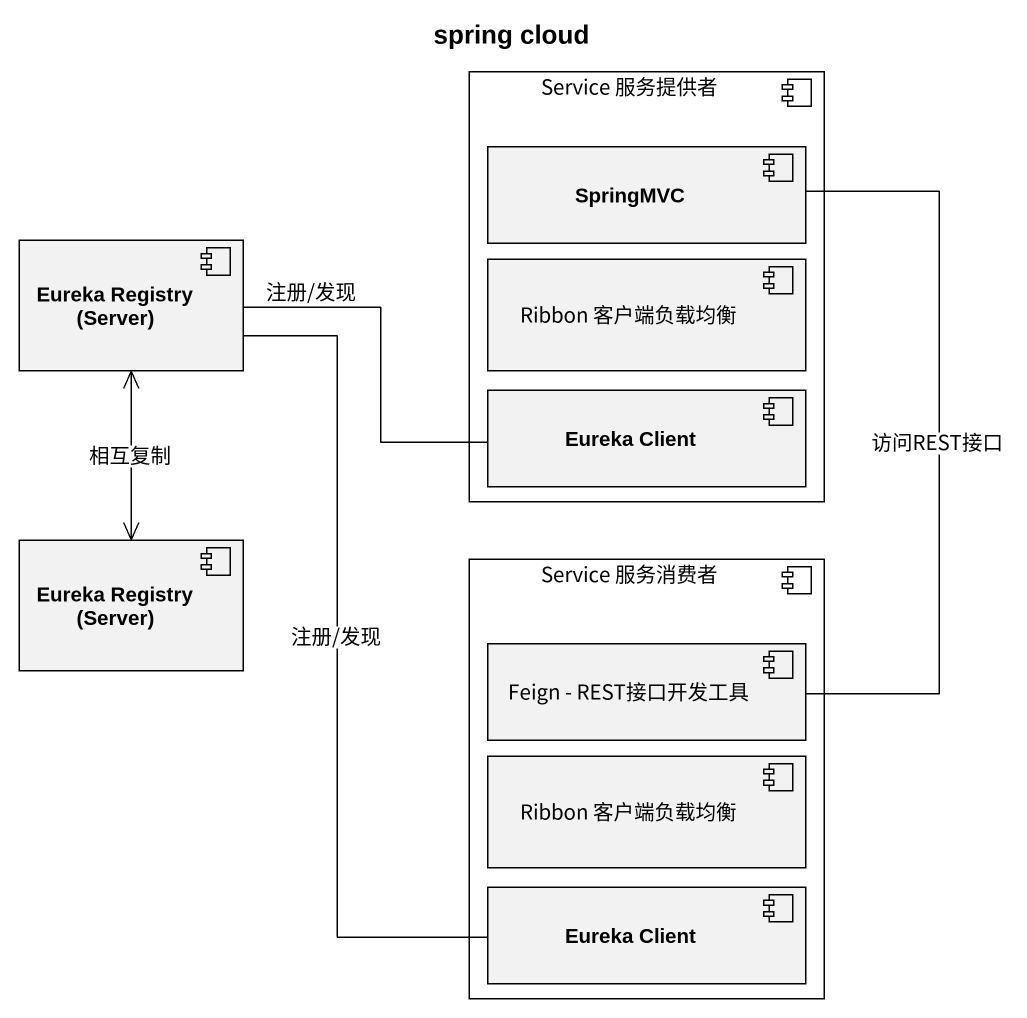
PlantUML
@startuml
title spring cloud
component "Service 服务提供者" as Service_服务提供者 {
  component SpringMVC
  component "Ribbon 客户端负载均衡" as Ribbon_客户端负载均衡
  component "Eureka Client" as Eureka_Client
}
component "Eureka Registry (Server)" as Eureka_Registry_Server
component "Eureka Registry (Server)" as Eureka_Registry_Server_2
component "Service 服务消费者" as Service_服务消费者 {
  component "Feign - REST接口开发工具" as Feign_REST接口开发工具
  component "Ribbon 客户端负载均衡" as Ribbon_客户端负载均衡_2
  component "Eureka Client" as Eureka_Client_2
}
Eureka_Registry_Server -right- Eureka_Client : 注册/发现
Eureka_Registry_Server <--> Eureka_Registry_Server_2 : 相互复制
Feign_REST接口开发工具 -up- SpringMVC : 访问REST接口
Eureka_Client_2 -up- Eureka_Registry_Server : 注册/发现
@enduml
